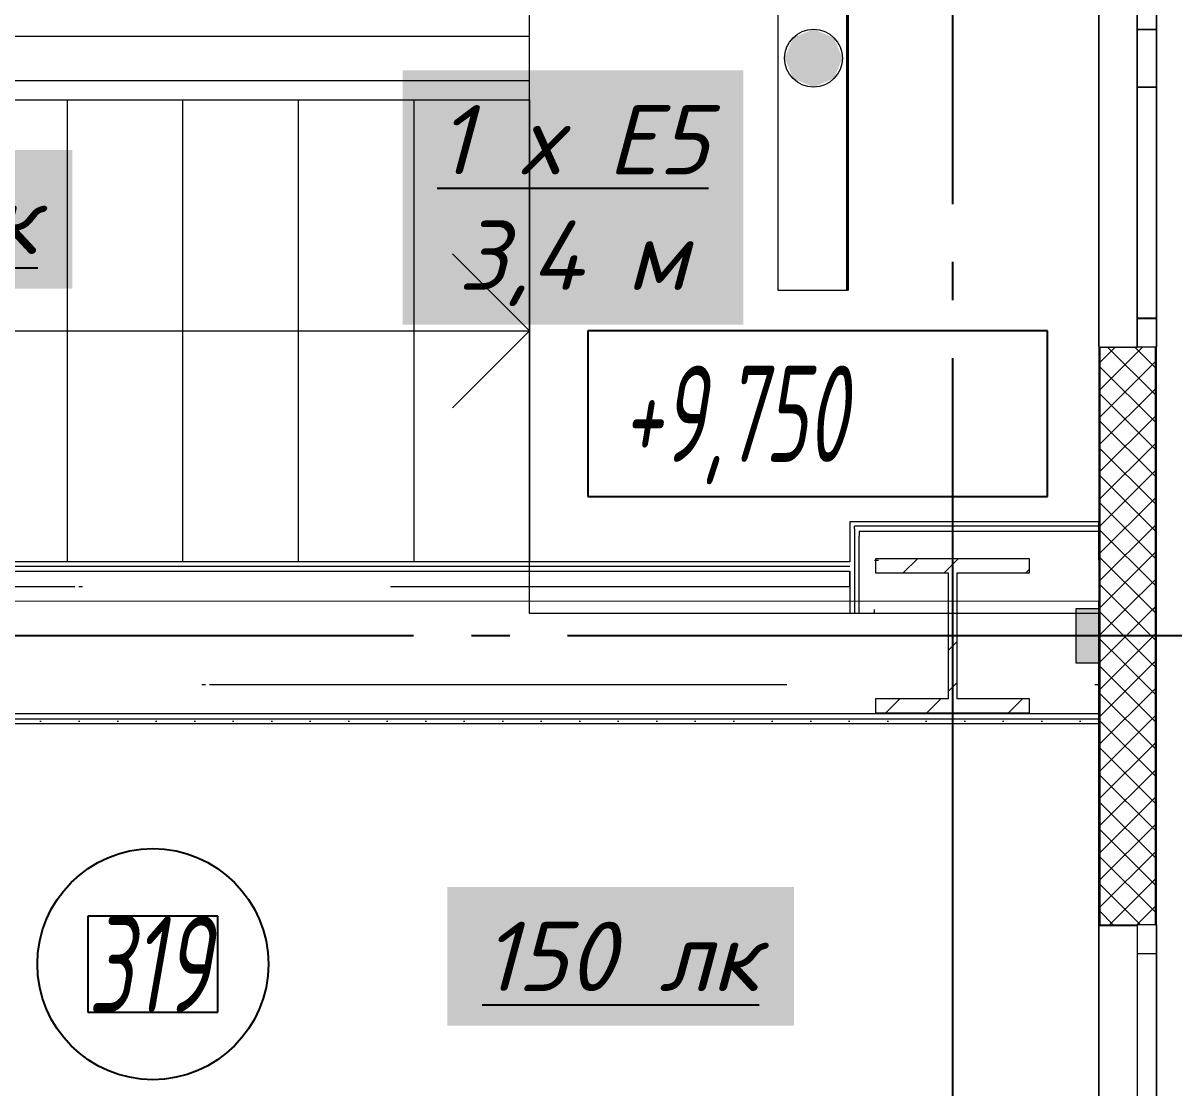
# Model space of a CAD drawing. Header units: millimetres. Extents: x 0 to 1286, y 0 to 420.
# Drawn here: x 560.04 to 589.94, y 207.84 to 235.5 of the extents above; entities that cross this region are included whole.
import ezdxf

# ---------------------------------------------------------------- set-up
doc = ezdxf.new("R2010")
doc.units = ezdxf.units.MM
doc.linetypes.add('ГОСТ 2.303 5', pattern=[24, 20, -1.5, 1, -1.5])
doc.linetypes.add('СПКБ-0000-000-АР#003$0$Achse', pattern=[2300, 0, -800, 1500, 0])
for name, color, linetype in [('Viewport2ForCustomObjects_0', 7, 'Continuous'), ('Номер помещения', 7, 'Continuous'), ('СПКБ-0000-000-АР#003$0$Колонны новые', 7, 'Continuous'), ('СПКБ-0000-000-АР#003$0$Лестница', 7, 'Continuous'), ('СПКБ-0000-000-АР#003$0$Окна ArchiCAD', 7, 'Continuous'), ('СПКБ-0000-000-АР#003$0$Перекрытие', 7, 'Continuous'), ('СПКБ-0000-000-АР#003$0$Перекрытие новые', 7, 'Continuous'), ('СПКБ-0000-000-АР#003$0$Стены', 7, 'Continuous'), ('СПКБ-0000-000-АР#003$0$Фахверк', 7, 'Continuous'), ('Строительные оси', 7, 'Continuous'), ('ЭО_РАБОЧЕЕ ОСВЕЩЕНИЕ', 7, 'Continuous')]:
    doc.layers.add(name, color=color, linetype=linetype)
for name, color, linetype, lineweight in [('СПКБ-0000-000-АР#003$0$0_Ном._пера__20', 1, 'Continuous', 20), ('СПКБ-0000-000-АР#003$0$Колонны новые_Ном._пера__20', 1, 'Continuous', 20), ('СПКБ-0000-000-АР#003$0$Лестница_Ном._пера__20', 1, 'Continuous', 20), ('СПКБ-0000-000-АР#003$0$Окна ArchiCAD_Ном._пера__6', 5, 'Continuous', 9), ('СПКБ-0000-000-АР#003$0$Перекрытие_Ном._пера__20', 1, 'Continuous', 20), ('СПКБ-0000-000-АР#003$0$Стены_Ном._пера__1', 7, 'Continuous', 13), ('СПКБ-0000-000-АР#003$0$Стены_Ном._пера__20', 1, 'Continuous', 20), ('СПКБ-0000-000-АР#003$0$Стены_Ном._пера__6', 5, 'Continuous', 9), ('СПКБ-0000-000-АР#003$0$Фахверк_Ном._пера__1', 7, 'Continuous', 13)]:
    doc.layers.add(name, color=color, linetype=linetype, lineweight=lineweight)
for name, color, linetype, lineweight, true_color in [('СПКБ-0000-000-АР#003$0$Колонны новые_Ном._пера__108', 7, 'Continuous', 13, 0xfd8379), ('СПКБ-0000-000-АР#003$0$Окна ArchiCAD_Ном._пера__68', 7, 'Continuous', 20, 0xfd4435), ('СПКБ-0000-000-АР#003$0$Перекрытие новые_Ном._пера__161', 7, 'Continuous', 13, 0xe11606), ('СПКБ-0000-000-АР#003$0$Стены_Ном._пера__68', 7, 'Continuous', 20, 0xfd4435), ('СПКБ-0000-000-АР#003$0$Фахверк_Ном._пера__102', 7, 'Continuous', 13, 0xcccccc)]:
    doc.layers.add(name, color=color, linetype=linetype, lineweight=lineweight, true_color=true_color)
doc.styles.add('1.8', font='isocpeui.ttf', dxfattribs={"height": 1.8})
doc.styles.add('CustomTextStyle24', font='isocpeui.ttf', dxfattribs={"width": 0.652252, "height": 2.5})
doc.styles.add('CustomTextStyle29', font='isocpeui.ttf', dxfattribs={"width": 0.601807, "height": 2.5})
pattern_1 = [(45, (0, 0), (-35.35534, 35.35534), []), (135, (0, 0), (35.35534, 35.35534), [])]
pattern_2 = [(0, (0, 0), (0, 173.2051), [0, -100]), (0, (50, 86.6), (0, 173.2051), [0, -100])]

# ---------------------------------------------------------------- blocks, each defined once
blk = doc.blocks.new('*E601')
at = {"layer": 'Номер помещения', "color": 6, "linetype": 'Continuous'}
for p, q in [((248.892, 106.776), (236.954, 106.776)), ((236.954, 106.776), (236.954, 102.476)), ((248.892, 102.476), (248.892, 106.776)), ((236.954, 102.476), (248.892, 102.476))]:
    blk.add_line(p, q, dxfattribs=at)
at = {"layer": 'Номер помещения', "color": 7, "linetype": 'Continuous', "true_color": 0xffffff}
for p, q in [((227.347, 91.581), (223.972, 91.581)), ((223.972, 91.581), (223.972, 89.081)), ((227.347, 89.081), (227.347, 91.581)), ((223.972, 89.081), (227.347, 89.081)), ((223.972, 89.081), (223.972, 89.081))]:
    blk.add_line(p, q, dxfattribs=at)
at = {"layer": 'Номер помещения', "color": 6, "linetype": 'Continuous'}
blk.add_circle((225.659, 90.331), 3, dxfattribs=at)
at = {"layer": 'Строительные оси', "color": 3, "linetype": 'ГОСТ 2.303 5', "lineweight": 25}
for p, q in [((246.431, 202.072), (246.431, -45.143)), ((280.431, 98.857), (-283.569, 98.857))]:
    blk.add_line(p, q, dxfattribs=at)
at = {"layer": 'ЭО_РАБОЧЕЕ ОСВЕЩЕНИЕ', "color": 7, "lineweight": 0}
for p, q in [((241.904, 107.825), (241.904, 119.825)), ((243.704, 107.825), (241.904, 107.825))]:
    blk.add_line(p, q, dxfattribs=at)
at = {"layer": 'ЭО_РАБОЧЕЕ ОСВЕЩЕНИЕ', "color": 5, "lineweight": 40}
blk.add_line((243.704, 119.825), (243.704, 107.825), dxfattribs=at)
at = {"layer": 'ЭО_РАБОЧЕЕ ОСВЕЩЕНИЕ', "color": 7, "lineweight": 0}
blk.add_circle((242.819, 113.86), 0.75, dxfattribs=at)
at = {"layer": 'ЭО_РАБОЧЕЕ ОСВЕЩЕНИЕ', "color": 5, "lineweight": 0}
for points in [[(242.819, 114.61), (242.289, 114.39), (243.35, 114.39)], [(242.289, 114.39), (242.069, 113.86), (243.569, 113.86)], [(242.289, 114.39), (243.35, 114.39), (243.569, 113.86)], [(242.069, 113.86), (242.289, 113.33), (243.35, 113.33)], [(242.069, 113.86), (243.569, 113.86), (243.35, 113.33)], [(242.289, 113.33), (243.35, 113.33), (242.819, 113.11)]]:
    blk.add_solid(points, dxfattribs=at)
at = {"layer": 'Номер помещения', "color": 0, "linetype": 'Continuous', "style": 'CustomTextStyle29', "width": 0.601807}
blk.add_text('+9,750', height=2.5, dxfattribs=at).set_placement((237.854, 103.376))
at = {"layer": 'Номер помещения', "linetype": 'Continuous', "style": 'CustomTextStyle24', "width": 0.652252}
blk.add_text('319', height=2.5, dxfattribs=at).set_placement((223.972, 89.081))
blk = doc.blocks.new('СПКБ-0000-000-АР#003$0$Перекрытие_2', base_point=(22461.7, 19187.9))
at = {"layer": 'СПКБ-0000-000-АР#003$0$Перекрытие новые_Ном._пера__161', "color": 12, "linetype": 'Continuous', "lineweight": 13, "true_color": 0xe11606, "flags": 128}
blk.add_lwpolyline([(22461.7, 19187.9), (17852.7, 19187.9), (17852.7, 3579), (22462, 3579), (22462, 4190.3), (22462, 5140.3), (22462, 7088.5), (25022.7, 7088.5), (25022.7, 9974.9), (19954.3, 9975.7), (19954.3, 12754.6), (25022.7, 12758.4), (25022.7, 15678), (22461.7, 15678), (22461.7, 17613.1), (22461.7, 18563.1)], close=True, dxfattribs=at)
blk = doc.blocks.new('СПКБ-0000-000-АР#003$0$Перекрытие_5', base_point=(23544.2, 12827.6))
at = {"layer": 'СПКБ-0000-000-АР#003$0$Перекрытие_Ном._пера__20', "color": 1, "linetype": 'Continuous', "lineweight": 20, "flags": 128}
blk.add_lwpolyline([(23544.2, 12827.6), (25022.7, 12827.6), (25022.7, 9943.9), (23544.2, 9943.9)], close=True, dxfattribs=at)
blk = doc.blocks.new('СПКБ-0000-000-АР#003$0$Двустворчатое Окно 19')
at = {"layer": 'СПКБ-0000-000-АР#003$0$Окна ArchiCAD_Ном._пера__6', "color": 5, "linetype": 'Continuous', "lineweight": 9}
for p, q in [((-747, 100), (747, 100)), ((-750, 0), (-675, 0)), ((-675, 0), (-675, -50)), ((-675, 0), (-75, 0)), ((-75, -50), (-75, 0)), ((-75, 0), (0, 0)), ((0, 0), (75, 0)), ((75, 0), (75, -50)), ((75, 0), (675, 0)), ((675, -50), (675, 0)), ((675, 0), (750, 0)), ((-750, -50), (750, -50)), ((-675, -50), (-750, -50)), ((-75, -50), (-675, -50)), ((0, -50), (-75, -50)), ((75, -50), (0, -50)), ((675, -50), (75, -50)), ((750, -50), (675, -50))]:
    blk.add_line(p, q, dxfattribs=at)
at = {"layer": 'СПКБ-0000-000-АР#003$0$Окна ArchiCAD_Ном._пера__68', "color": 20, "linetype": 'Continuous', "lineweight": 20, "true_color": 0xfd4435}
for p, q in [((-750, -47), (-750, 0)), ((750, -47), (750, 0)), ((-750, -50), (-750, -47)), ((750, -50), (750, -47))]:
    blk.add_line(p, q, dxfattribs=at)
blk = doc.blocks.new('СПКБ-0000-000-АР#003$0$Стена_5', base_point=(25022.7, 3584))
at = {"layer": 'СПКБ-0000-000-АР#003$0$Стены_Ном._пера__68', "linetype": 'Continuous', "lineweight": 20, "true_color": 0xfd4435}
for points in [[(25022.7, 10635.4), (25025.7, 10635.4), (25122.7, 10635.4), (25122.7, 10638.4), (25022.7, 10638.4)], [(25022.7, 10635.7), (25025.7, 10635.7), (25122.7, 10635.7), (25122.7, 10638.4), (25022.7, 10638.4)], [(25022.7, 9955.7), (25025.7, 9955.7), (25025.7, 10635.4), (25022.7, 10635.4)], [(25169.7, 9955.7), (25172.7, 9955.7), (25172.7, 10635.4), (25169.7, 10635.4)], [(25025.7, 9955.7), (25023.1, 9955.7), (25023.1, 9815.7), (25025.7, 9815.7)], [(25172.7, 9815.7), (25172.7, 9955.7), (25169.7, 9955.7), (25169.7, 9815.7)], [(25022.7, 9815.7), (25022.7, 9135.7), (25025.7, 9135.7), (25025.7, 9815.7)], [(25169.7, 9815.7), (25169.7, 9135.7), (25172.7, 9135.7), (25172.7, 9815.7)], [(25022.7, 9135.7), (25022.7, 9132.7), (25122.7, 9132.7), (25122.7, 9135.7), (25025.7, 9135.7)]]:
    blk.add_hatch(color=20, dxfattribs=at).paths.add_polyline_path(points)
h = blk.add_hatch(dxfattribs=at)
h.set_pattern_fill('СЕТКА_5X5_ДИАГОНАЛЬНАЯ', color=20, style=0, pattern_type=2)
h.set_pattern_definition(pattern_1)
h.paths.add_polyline_path([(25122.7, 10635.4), (25025.7, 10635.4), (25025.7, 9955.7), (25169.7, 9955.7), (25169.7, 10635.4)])
h = blk.add_hatch(dxfattribs=at)
h.set_pattern_fill('СЕТКА_5X5_ДИАГОНАЛЬНАЯ', color=20, style=0, pattern_type=2)
h.set_pattern_definition(pattern_1)
h.paths.add_polyline_path([(25169.7, 9815.7), (25169.7, 9955.7), (25025.7, 9955.7), (25025.7, 9815.7)])
h = blk.add_hatch(dxfattribs=at)
h.set_pattern_fill('СЕТКА_5X5_ДИАГОНАЛЬНАЯ', color=20, style=0, pattern_type=2)
h.set_pattern_definition(pattern_1)
h.paths.add_polyline_path([(25025.7, 9135.7), (25122.7, 9135.7), (25169.7, 9135.7), (25169.7, 9815.7), (25025.7, 9815.7)])
at = {"layer": 'СПКБ-0000-000-АР#003$0$Стены_Ном._пера__68', "color": 20, "linetype": 'Continuous', "lineweight": 20, "true_color": 0xfd4435}
for p, q in [((25022.7, 10635.4), (25022.7, 10635.7)), ((25025.7, 10635.4), (25025.7, 9955.7)), ((25025.7, 10635.4), (25122.7, 10635.4)), ((25122.7, 10635.4), (25122.7, 10635.7)), ((25169.7, 10635.4), (25122.7, 10635.4)), ((25169.7, 9955.7), (25169.7, 10635.4)), ((25172.7, 10635.4), (25169.7, 10635.4)), ((25025.7, 9955.7), (25025.7, 9815.7)), ((25169.7, 9815.7), (25169.7, 9955.7)), ((25025.7, 9815.7), (25025.7, 9135.7)), ((25169.7, 9135.7), (25169.7, 9815.7)), ((25022.7, 9135.7), (25022.7, 9132.7)), ((25122.7, 9132.7), (25022.7, 9132.7)), ((25025.7, 9135.7), (25122.7, 9135.7)), ((25122.7, 9135.7), (25122.7, 9132.7)), ((25169.7, 9135.7), (25122.7, 9135.7)), ((25172.7, 9135.7), (25169.7, 9135.7))]:
    blk.add_line(p, q, dxfattribs=at)
at = {"layer": 'СПКБ-0000-000-АР#003$0$Стены_Ном._пера__68', "color": 20, "linetype": 'Continuous', "lineweight": 20, "true_color": 0xfd4435, "flags": 128}
for points in [[(25022.7, 10635.4), (25022.7, 9955.7)], [(25172.7, 9135.7), (25172.7, 10635.4)], [(25022.7, 9815.7), (25022.7, 9135.7)]]:
    blk.add_lwpolyline(points, dxfattribs=at)
at = {"layer": 'СПКБ-0000-000-АР#003$0$Окна ArchiCAD', "color": 5, "linetype": 'Continuous', "lineweight": 9, "xscale": -1, "zscale": 1000, "rotation": 90}
for p in [(25122.7, 11385.7), (25122.7, 8385.7)]:
    blk.add_blockref('СПКБ-0000-000-АР#003$0$Двустворчатое Окно 19', p, dxfattribs=at)
at = {"layer": 'СПКБ-0000-000-АР#003$0$Окна ArchiCAD', "color": 5, "linetype": 'Continuous', "lineweight": 9, "zscale": 1000, "rotation": 90}
blk.add_blockref('СПКБ-0000-000-АР#003$0$Двустворчатое Окно 19', (25122.7, 11385.4), dxfattribs=at)
blk = doc.blocks.new('СПКБ-0000-000-АР#003$0$Стена_60', base_point=(25022.7, 10082.2))
at = {"layer": 'СПКБ-0000-000-АР#003$0$Стены_Ном._пера__20', "linetype": 'Continuous', "lineweight": 20}
h = blk.add_hatch(dxfattribs=at)
h.set_pattern_fill('ШТУКАТУРКА', color=1, style=0, pattern_type=2)
h.set_pattern_definition(pattern_2)
h.paths.add_polyline_path([(24376.6, 10182.2), (24384.3, 10170.2), (24388.6, 10170.2), (24388.6, 10182.2)])
h = blk.add_hatch(dxfattribs=at)
h.set_pattern_fill('ШТУКАТУРКА', color=1, style=0, pattern_type=2)
h.set_pattern_definition(pattern_2)
h.paths.add_polyline_path([(24388.6, 10170.2), (24384.3, 10170.2), (24388.6, 10163.5)])
h = blk.add_hatch(dxfattribs=at)
h.set_pattern_fill('ШТУКАТУРКА', color=1, style=0, pattern_type=2)
h.set_pattern_definition(pattern_2)
h.paths.add_polyline_path([(24388.6, 10170.2), (25022.7, 10170.2), (25022.7, 10182.2), (24388.6, 10182.2)])
h = blk.add_hatch(dxfattribs=at)
h.set_pattern_fill('ШТУКАТУРКА', color=1, style=0, pattern_type=2)
h.set_pattern_definition(pattern_2)
h.paths.add_polyline_path([(24400.6, 10170.2), (24388.6, 10170.2), (24388.6, 10163.5), (24392.6, 10157.2), (24400.6, 10157.2)])
h = blk.add_hatch(dxfattribs=at)
h.set_pattern_fill('ШТУКАТУРКА', color=1, style=0, pattern_type=2)
h.set_pattern_definition(pattern_2)
h.paths.add_polyline_path([(24400.6, 10157.2), (25022.7, 10157.2), (25022.7, 10170.2), (24400.6, 10170.2)])
h = blk.add_hatch(dxfattribs=at)
h.set_pattern_fill('ШТУКАТУРКА', color=1, style=0, pattern_type=2)
h.set_pattern_definition(pattern_2)
h.paths.add_polyline_path([(24400.6, 10157.2), (24392.6, 10157.2), (24400.6, 10144.7)])
at = {"layer": 'СПКБ-0000-000-АР#003$0$Стены_Ном._пера__1', "color": 7, "linetype": 'Continuous', "lineweight": 13, "flags": 128}
blk.add_lwpolyline([(25022.7, 10082.2), (25022.7, 10157.2)], dxfattribs=at)
at = {"layer": 'СПКБ-0000-000-АР#003$0$Стены_Ном._пера__1', "color": 7, "linetype": 'СПКБ-0000-000-АР#003$0$Achse', "lineweight": 13, "flags": 128}
blk.add_lwpolyline([(24440.6, 10082.2), (25022.7, 10082.2)], dxfattribs=at)
at = {"layer": 'СПКБ-0000-000-АР#003$0$Стены_Ном._пера__20', "color": 1, "linetype": 'Continuous', "lineweight": 20, "flags": 128}
for points in [[(25022.7, 10182.2), (24376.6, 10182.2)], [(25022.7, 10170.2), (25022.7, 10182.2)], [(25022.7, 10157.2), (25022.7, 10170.2)]]:
    blk.add_lwpolyline(points, dxfattribs=at)
at = {"layer": 'СПКБ-0000-000-АР#003$0$Стены_Ном._пера__68', "color": 20, "linetype": 'Continuous', "lineweight": 20, "true_color": 0xfd4435}
for p, q in [((24388.6, 10163.5), (24388.6, 10170.2)), ((24400.6, 10170.2), (24388.6, 10170.2)), ((25022.7, 10170.2), (24400.6, 10170.2)), ((24400.6, 10157.2), (24400.6, 10144.7)), ((24400.6, 10157.2), (25022.7, 10157.2))]:
    blk.add_line(p, q, dxfattribs=at)
blk = doc.blocks.new('СПКБ-0000-000-АР#003$0$Стена_61', base_point=(24440.6, 10082.2))
at = {"layer": 'СПКБ-0000-000-АР#003$0$Стены_Ном._пера__20', "linetype": 'Continuous', "lineweight": 20}
h = blk.add_hatch(dxfattribs=at)
h.set_pattern_fill('ШТУКАТУРКА', color=1, style=0, pattern_type=2)
h.set_pattern_definition(pattern_2)
h.paths.add_polyline_path([(24376.6, 10170.2), (24384.3, 10170.2), (24376.6, 10182.2)])
h = blk.add_hatch(dxfattribs=at)
h.set_pattern_fill('ШТУКАТУРКА', color=1, style=0, pattern_type=2)
h.set_pattern_definition(pattern_2)
h.paths.add_polyline_path([(24376.6, 10170.2), (24376.6, 9943.9), (24388.6, 9943.9), (24388.6, 10163.5), (24384.3, 10170.2)])
h = blk.add_hatch(dxfattribs=at)
h.set_pattern_fill('ШТУКАТУРКА', color=1, style=0, pattern_type=2)
h.set_pattern_definition(pattern_2)
h.paths.add_polyline_path([(24392.6, 10157.2), (24388.6, 10163.5), (24388.6, 10157.2)])
h = blk.add_hatch(dxfattribs=at)
h.set_pattern_fill('ШТУКАТУРКА', color=1, style=0, pattern_type=2)
h.set_pattern_definition(pattern_2)
h.paths.add_polyline_path([(24388.6, 10157.2), (24388.6, 9943.9), (24400.6, 9943.9), (24400.6, 10144.7), (24392.6, 10157.2)])
at = {"layer": 'СПКБ-0000-000-АР#003$0$Стены_Ном._пера__1', "color": 7, "linetype": 'СПКБ-0000-000-АР#003$0$Achse', "lineweight": 13, "flags": 128}
blk.add_lwpolyline([(24440.6, 9943.9), (24440.6, 10082.2)], dxfattribs=at)
at = {"layer": 'СПКБ-0000-000-АР#003$0$Стены_Ном._пера__1', "color": 7, "linetype": 'Continuous', "lineweight": 13, "flags": 128}
blk.add_lwpolyline([(24440.6, 9943.9), (24400.6, 9943.9)], dxfattribs=at)
at = {"layer": 'СПКБ-0000-000-АР#003$0$Стены_Ном._пера__20', "color": 1, "linetype": 'Continuous', "lineweight": 20, "flags": 128}
blk.add_lwpolyline([(24376.6, 10182.2), (24376.6, 10170.2)], dxfattribs=at)
at = {"layer": 'СПКБ-0000-000-АР#003$0$Стены_Ном._пера__6', "color": 5, "linetype": 'Continuous', "lineweight": 9, "flags": 128}
for points in [[(24376.6, 10170.2), (24376.6, 10077.9)], [(24376.6, 10053.9), (24376.6, 9943.9)], [(24388.6, 9943.9), (24376.6, 9943.9)], [(24400.6, 9943.9), (24388.6, 9943.9)]]:
    blk.add_lwpolyline(points, dxfattribs=at)
at = {"layer": 'СПКБ-0000-000-АР#003$0$Стены_Ном._пера__68', "color": 20, "linetype": 'Continuous', "lineweight": 20, "true_color": 0xfd4435}
for p, q in [((24388.6, 10163.5), (24388.6, 10157.2)), ((24388.6, 10157.2), (24388.6, 9943.9)), ((24400.6, 9943.9), (24400.6, 10144.7))]:
    blk.add_line(p, q, dxfattribs=at)
blk = doc.blocks.new('СПКБ-0000-000-АР#003$0$Стена_146', base_point=(18468.1, 9758.3))
at = {"layer": 'СПКБ-0000-000-АР#003$0$Стены_Ном._пера__20', "linetype": 'Continuous', "lineweight": 20}
h = blk.add_hatch(dxfattribs=at)
h.set_pattern_fill('ШТУКАТУРКА', color=1, style=0, pattern_type=2)
h.set_pattern_definition(pattern_2)
h.paths.add_polyline_path([(19896.3, 9670.3), (25022.7, 9670.3), (25022.7, 9683.3), (19896.3, 9683.3)])
h = blk.add_hatch(dxfattribs=at)
h.set_pattern_fill('ШТУКАТУРКА', color=1, style=0, pattern_type=2)
h.set_pattern_definition(pattern_2)
h.paths.add_polyline_path([(19896.3, 9670.3), (19896.3, 9658.3), (25022.7, 9658.3), (25022.7, 9670.3)])
at = {"layer": 'СПКБ-0000-000-АР#003$0$Стены_Ном._пера__1', "color": 7, "linetype": 'СПКБ-0000-000-АР#003$0$Achse', "lineweight": 13, "flags": 128}
blk.add_lwpolyline([(25022.7, 9758.3), (20053.3, 9758.3)], dxfattribs=at)
at = {"layer": 'СПКБ-0000-000-АР#003$0$Стены_Ном._пера__1', "color": 7, "linetype": 'Continuous', "lineweight": 13, "flags": 128}
blk.add_lwpolyline([(25022.7, 9758.3), (25022.7, 9683.3)], dxfattribs=at)
at = {"layer": 'СПКБ-0000-000-АР#003$0$Стены_Ном._пера__20', "color": 1, "linetype": 'Continuous', "lineweight": 20, "flags": 128}
for points in [[(19896.3, 9658.3), (25022.7, 9658.3)], [(25022.7, 9683.3), (25022.7, 9670.3)], [(25022.7, 9670.3), (25022.7, 9658.3)]]:
    blk.add_lwpolyline(points, dxfattribs=at)
at = {"layer": 'СПКБ-0000-000-АР#003$0$Стены_Ном._пера__68', "color": 20, "linetype": 'Continuous', "lineweight": 20, "true_color": 0xfd4435}
for p, q in [((25022.7, 9683.3), (19896.3, 9683.3)), ((19896.3, 9670.3), (25022.7, 9670.3))]:
    blk.add_line(p, q, dxfattribs=at)
blk = doc.blocks.new('СПКБ-0000-000-АР#003$0$Стена_148', base_point=(24440.6, 10013.9))
at = {"layer": 'СПКБ-0000-000-АР#003$0$Стены_Ном._пера__20', "linetype": 'Continuous', "lineweight": 20}
h = blk.add_hatch(dxfattribs=at)
h.set_pattern_fill('ШТУКАТУРКА', color=1, style=0, pattern_type=2)
h.set_pattern_definition(pattern_2)
h.paths.add_polyline_path([(24376.6, 10077.9), (19954.3, 10077.9), (19954.3, 10065.9), (24376.6, 10065.9)])
h = blk.add_hatch(dxfattribs=at)
h.set_pattern_fill('ШТУКАТУРКА', color=1, style=0, pattern_type=2)
h.set_pattern_definition(pattern_2)
h.paths.add_polyline_path([(19954.3, 10053.9), (24376.6, 10053.9), (24376.6, 10065.9), (19954.3, 10065.9)])
at = {"layer": 'СПКБ-0000-000-АР#003$0$Стены_Ном._пера__1', "color": 7, "linetype": 'Continuous', "lineweight": 13, "flags": 128}
blk.add_lwpolyline([(24376.6, 10013.9), (24376.6, 10053.9)], dxfattribs=at)
at = {"layer": 'СПКБ-0000-000-АР#003$0$Стены_Ном._пера__1', "color": 7, "linetype": 'СПКБ-0000-000-АР#003$0$Achse', "lineweight": 13, "flags": 128}
blk.add_lwpolyline([(20053.3, 10013.9), (24376.6, 10013.9)], dxfattribs=at)
at = {"layer": 'СПКБ-0000-000-АР#003$0$Стены_Ном._пера__6', "color": 5, "linetype": 'Continuous', "lineweight": 9, "flags": 128}
blk.add_lwpolyline([(24376.6, 10077.9), (19954.3, 10077.9)], dxfattribs=at)
at = {"layer": 'СПКБ-0000-000-АР#003$0$Стены_Ном._пера__68', "color": 20, "linetype": 'Continuous', "lineweight": 20, "true_color": 0xfd4435}
for p, q in [((24376.6, 10065.9), (19954.3, 10065.9)), ((19954.3, 10053.9), (24376.6, 10053.9))]:
    blk.add_line(p, q, dxfattribs=at)
blk = doc.blocks.new('СПКБ-0000-000-АР#003$0$Колонна_105', base_point=(24643.1, 9885.7))
at = {"layer": 'СПКБ-0000-000-АР#003$0$Колонны новые_Ном._пера__108', "linetype": 'Continuous', "lineweight": 13, "true_color": 0xfd8379}
h = blk.add_hatch(dxfattribs=at)
h.set_pattern_fill('СТАЛЬ', color=11, style=0, pattern_type=2)
h.set_pattern_definition([(45, (0, 0), (-159.099, 159.099), []), (45, (-53.03, 53.03), (-159.099, 159.099), [])])
h.paths.add_polyline_path([(24443.1, 9685.7), (24843.1, 9685.7), (24843.1, 9722.4), (24654.8, 9722.4), (24654.8, 10049.1), (24843.1, 10049.1), (24843.1, 10085.7), (24443.1, 10085.7), (24443.1, 10049.1), (24631.4, 10049.1), (24631.4, 9722.4), (24443.1, 9722.4)])
at = {"layer": 'СПКБ-0000-000-АР#003$0$Колонны новые_Ном._пера__20', "color": 1, "linetype": 'Continuous', "lineweight": 20}
for p, q in [((24843.1, 10085.7), (24443.1, 10085.7)), ((24443.1, 10085.7), (24443.1, 10049.1)), ((24843.1, 10049.1), (24843.1, 10085.7)), ((24443.1, 10049.1), (24631.4, 10049.1)), ((24631.4, 10049.1), (24631.4, 9722.4)), ((24654.8, 9722.4), (24654.8, 10049.1)), ((24654.8, 10049.1), (24843.1, 10049.1)), ((24631.4, 9722.4), (24443.1, 9722.4)), ((24443.1, 9722.4), (24443.1, 9685.7)), ((24843.1, 9722.4), (24654.8, 9722.4)), ((24843.1, 9685.7), (24843.1, 9722.4)), ((24443.1, 9685.7), (24843.1, 9685.7))]:
    blk.add_line(p, q, dxfattribs=at)
blk = doc.blocks.new('СПКБ-0000-000-АР#003$0$Лестничный Марш ЖБ 19_3')
at = {"layer": 'СПКБ-0000-000-АР#003$0$Лестница_Ном._пера__20', "color": 1, "linetype": 'Continuous', "lineweight": 20}
for p, q in [((1200, 3600), (0, 3600)), ((0, 3600), (0, 0)), ((600, 3600), (400, 3400)), ((600, 0), (600, 3600)), ((800, 3400), (600, 3600)), ((1200, 0), (1200, 3600)), ((0, 3300), (1200, 3300)), ((0, 3000), (1200, 3000)), ((0, 2700), (1200, 2700)), ((0, 2400), (1200, 2400))]:
    blk.add_line(p, q, dxfattribs=at)
blk = doc.blocks.new('СПКБ-0000-000-АР#003$0$Колонна_137', base_point=(24993.1, 9885.7))
at = {"layer": 'СПКБ-0000-000-АР#003$0$Фахверк_Ном._пера__102', "linetype": 'Continuous', "lineweight": 13, "true_color": 0xcccccc}
blk.add_hatch(color=254, dxfattribs=at).paths.add_polyline_path([(25023.1, 9815.7), (25023.1, 9955.7), (24963.1, 9955.7), (24963.1, 9815.7)])
at = {"layer": 'СПКБ-0000-000-АР#003$0$Фахверк_Ном._пера__1', "color": 7, "linetype": 'Continuous', "lineweight": 13, "flags": 128}
blk.add_lwpolyline([(25023.1, 9815.7), (25023.1, 9955.7), (24963.1, 9955.7), (24963.1, 9815.7)], close=True, dxfattribs=at)
blk = doc.blocks.new('*E600')
at = {"layer": 'СПКБ-0000-000-АР#003$0$0_Ном._пера__20', "color": 1, "linetype": 'Continuous', "lineweight": 20}
for p, q in [((445.009, 141.279), (481.009, 141.279)), ((445.009, 140.122), (481.009, 140.122))]:
    blk.add_line(p, q, dxfattribs=at)
at = {"layer": 'СПКБ-0000-000-АР#003$0$Колонны новые', "color": 1, "lineweight": 20, "xscale": 0.01, "yscale": 0.01, "zscale": 0.01}
blk.add_blockref('СПКБ-0000-000-АР#003$0$Колонна_105', (491.999, 125.701), dxfattribs=at)
at = {"layer": 'СПКБ-0000-000-АР#003$0$Лестница', "color": 161, "linetype": 'Continuous', "lineweight": 20, "true_color": 0xaaaaff, "xscale": -0.01, "yscale": 0.01, "zscale": 10, "rotation": 270}
blk.add_blockref('СПКБ-0000-000-АР#003$0$Лестничный Марш ЖБ 19_3', (445.009, 127.622), dxfattribs=at)
at = {"layer": 'СПКБ-0000-000-АР#003$0$Перекрытие', "color": 1, "linetype": 'Continuous', "lineweight": 20, "xscale": 0.01, "yscale": 0.01, "zscale": 0.01}
blk.add_blockref('СПКБ-0000-000-АР#003$0$Перекрытие_5', (481.009, 155.119), dxfattribs=at)
at = {"layer": 'СПКБ-0000-000-АР#003$0$Перекрытие новые', "color": 12, "linetype": 'Continuous', "lineweight": 13, "true_color": 0xe11606, "xscale": 0.01, "yscale": 0.01, "zscale": 0.01}
blk.add_blockref('СПКБ-0000-000-АР#003$0$Перекрытие_2', (470.184, 218.722), dxfattribs=at)
at = {"layer": 'СПКБ-0000-000-АР#003$0$Стены', "color": 20, "lineweight": 20, "true_color": 0xfd4435, "xscale": 0.01, "yscale": 0.01, "zscale": 0.01}
blk.add_blockref('СПКБ-0000-000-АР#003$0$Стена_5', (495.794, 62.683), dxfattribs=at)
at = {"layer": 'СПКБ-0000-000-АР#003$0$Стены', "color": 12, "lineweight": 50, "true_color": 0xdf0000, "xscale": 0.01, "yscale": 0.01, "zscale": 0.01}
for name, p in [('СПКБ-0000-000-АР#003$0$Стена_146', (430.249, 124.426)), ('СПКБ-0000-000-АР#003$0$Стена_60', (495.794, 127.666)), ('СПКБ-0000-000-АР#003$0$Стена_61', (489.973, 127.666)), ('СПКБ-0000-000-АР#003$0$Стена_148', (489.973, 126.983))]:
    blk.add_blockref(name, p, dxfattribs=at)
at = {"layer": 'СПКБ-0000-000-АР#003$0$Фахверк', "color": 7, "lineweight": 13, "xscale": 0.01, "yscale": 0.01, "zscale": 0.01}
blk.add_blockref('СПКБ-0000-000-АР#003$0$Колонна_137', (495.499, 125.701), dxfattribs=at)

msp = doc.modelspace()

# ---------------------------------------------------------------- block references
msp.add_blockref('*E600', (92.189, 93.885))
at = {"layer": 'Viewport2ForCustomObjects_0'}
msp.add_blockref('*E601', (337.756, 120.729), dxfattribs=at)

# ---------------------------------------------------------------- texts
at = {"layer": 'ЭО_РАБОЧЕЕ ОСВЕЩЕНИЕ', "char_height": 1.8, "attachment_point": 5, "style": '1.8', "bg_fill": 1, "box_fill_scale": 1.5, "bg_fill_color": 7, "bg_fill_true_color": 16777215, "bg_fill_transparency": 0}
for s, insert in [('{\\L1 x Е5\\P}3,4 м', (574.326, 230.761)), ('{\\L100 лк}', (556.865, 230.403)), ('{\\L150 лк}', (575.566, 211.262))]:
    msp.add_mtext(s, dxfattribs=dict(at, insert=insert))

doc.saveas('drawing.dxf')
